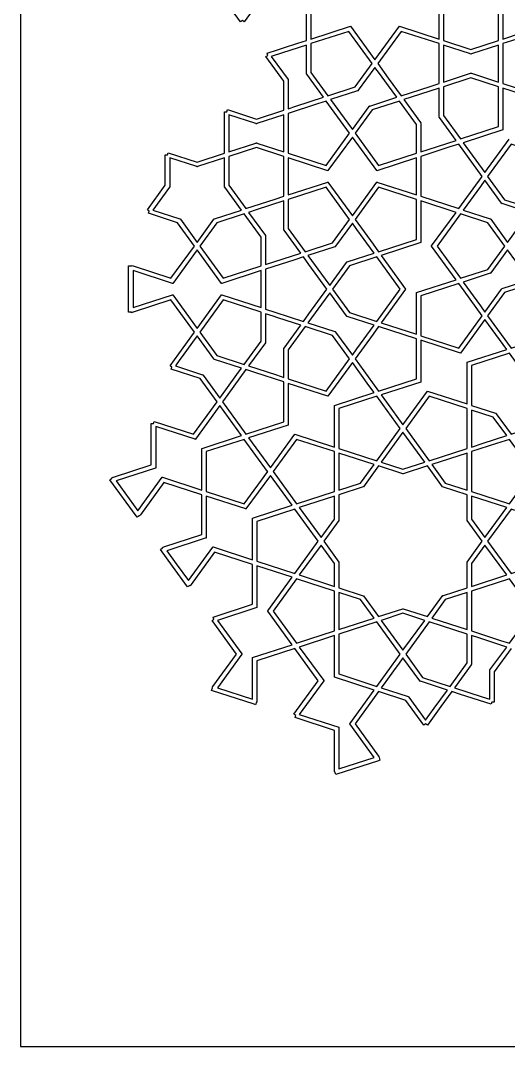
# Model space of a CAD drawing. Header units: millimetres. Extents: x -350 to 350, y -350 to 350.
# Drawn here: x -350 to -183.5, y -350 to 0 of the extents above; entities that cross this region are included whole.
import ezdxf

# ---------------------------------------------------------------- set-up
doc = ezdxf.new("R2010")
doc.units = ezdxf.units.MM
for name, color, linetype, true_color in [('canvas_boundary', 7, 'Continuous', 0x505050), ('strapwork_inner', 7, 'Continuous', 0xff8000), ('strapwork_outer', 7, 'Continuous', 0xff0000)]:
    doc.layers.add(name, color=color, linetype=linetype, true_color=true_color)

msp = doc.modelspace()

# ---------------------------------------------------------------- linework, layer by layer
at = {"layer": 'canvas_boundary'}
msp.add_lwpolyline([(-350, -350), (350, -350), (350, 350), (-350, 350)], close=True, dxfattribs=at)
at = {"layer": 'strapwork_inner', "true_color": 0xff8000}
for points in [[(-185.49, 3.53), (-185.42, 3.43), (-185.49, 3.38), (-185.49, -6.31), (-179.08, -4.23), (-173.48, -2.41), (-179.17, 5.43), (-179.26, 5.43), (-179.26, 5.55), (-179.34, 5.65), (-179.26, 5.7), (-179.26, 15.4), (-181.8, 14.57), (-191.28, 11.49), (-185.58, 3.65), (-185.49, 3.65)], [(-186.99, -6.8), (-186.99, 3.04), (-192.78, 11.01), (-197.2, 9.57), (-205.71, 6.8), (-205.71, -6.8), (-196.35, -9.84)], [(-230, -14.69), (-238, -3.69), (-250.94, -7.89), (-250.94, -17.74), (-245.15, -25.7), (-235.79, -22.66)], [(-210.21, -22.47), (-207.21, -21.5), (-207.21, -18.35), (-207.21, -11.04), (-207.21, -7.89), (-220.15, -3.69), (-228.15, -14.69), (-224.54, -19.66), (-220.15, -25.7)], [(-172.55, -3.69), (-175.55, -4.66), (-178.86, -5.74), (-182.49, -6.92), (-185.49, -7.89), (-185.49, -11.04), (-185.49, -21.5), (-172.55, -25.7), (-164.55, -14.69)], [(-258.59, -20.35), (-258.67, -20.4), (-258.67, -30.09), (-256.13, -29.27), (-246.65, -26.19), (-252.35, -18.35), (-252.44, -18.35), (-252.44, -18.22), (-252.51, -18.12), (-252.44, -18.07), (-252.44, -8.38), (-260.64, -11.04), (-264.45, -12.28), (-258.75, -20.12), (-258.67, -20.12), (-258.67, -20.25)], [(-196.23, -11.46), (-196.35, -11.42), (-196.47, -11.46), (-196.5, -11.37), (-205.71, -8.38), (-205.71, -11.04), (-205.71, -18.35), (-205.71, -21.01), (-196.5, -18.01), (-196.47, -17.93), (-196.35, -17.97), (-196.23, -17.93), (-196.21, -18.01), (-186.99, -21.01), (-186.99, -18.35), (-186.99, -8.38), (-196.21, -11.37)], [(-231.13, -29.27), (-231.02, -29.23), (-230.94, -29.13), (-230.87, -29.18), (-221.65, -26.19), (-223.22, -24.03), (-225.75, -20.55), (-227.51, -18.12), (-229.08, -15.97), (-234.77, -23.81), (-234.75, -23.9), (-234.86, -23.93), (-234.94, -24.03), (-235.01, -23.98), (-244.23, -26.98), (-238.37, -35.04), (-236.8, -37.19), (-231.11, -29.35)], [(-205.71, -32.43), (-199.93, -40.39), (-199.93, -40.4), (-186.99, -36.19), (-186.99, -22.59), (-196.35, -19.54), (-205.71, -22.59)], [(-213.37, -35.04), (-213.44, -35.09), (-213.44, -44.79), (-210.91, -43.96), (-201.43, -40.88), (-207.12, -33.04), (-207.21, -33.04), (-207.21, -32.92), (-207.29, -32.82), (-207.21, -32.77), (-207.21, -23.07), (-216.69, -26.15), (-219.23, -26.98), (-213.53, -34.82), (-213.44, -34.82), (-213.44, -34.94)], [(-237.73, -38.47), (-243.87, -30.01), (-245.73, -27.46), (-248.72, -28.44), (-258.67, -31.67), (-258.67, -42.12), (-258.67, -45.26), (-258.67, -45.27), (-245.73, -49.48)], [(-227.88, -49.48), (-214.94, -45.27), (-214.94, -45.26), (-214.94, -35.43), (-220.73, -27.46), (-230.09, -30.51), (-235.88, -38.47)], [(-260.17, -32.16), (-269.38, -35.15), (-269.41, -35.24), (-269.53, -35.2), (-269.64, -35.24), (-269.67, -35.15), (-278.89, -32.16), (-278.89, -34.82), (-278.89, -42.12), (-278.89, -44.79), (-269.67, -41.79), (-269.64, -41.71), (-269.53, -41.74), (-269.41, -41.71), (-269.38, -41.79), (-260.17, -44.79), (-260.17, -34.82)], [(-228.46, -51.24), (-228.47, -51.21), (-236.8, -39.75), (-245.13, -51.21), (-245.14, -51.24), (-245.15, -51.24), (-245.16, -51.25), (-245.19, -51.23), (-258.67, -46.85), (-258.67, -59.48), (-245.19, -55.1), (-245.16, -55.08), (-245.15, -55.09), (-245.14, -55.09), (-245.13, -55.12), (-236.8, -66.58), (-228.47, -55.12), (-228.46, -55.09), (-228.45, -55.09), (-228.45, -55.08), (-228.42, -55.1), (-214.94, -59.48), (-214.94, -46.85), (-228.42, -51.23), (-228.45, -51.25), (-228.45, -51.24)], [(-273.1, -64.17), (-263.16, -60.94), (-260.17, -59.97), (-260.17, -46.36), (-269.53, -43.32), (-278.89, -46.36), (-278.89, -56.21)], [(-198.65, -61.62), (-192.5, -53.17), (-200.5, -42.16), (-203.5, -43.13), (-213.44, -46.36), (-213.44, -59.97), (-200.5, -64.17)], [(-169.71, -46.36), (-182.65, -42.16), (-190.65, -53.17), (-184.86, -61.13), (-175.5, -64.17), (-169.71, -56.21)], [(-283.97, -67.7), (-283.89, -67.6), (-283.82, -67.65), (-274.6, -64.66), (-280.3, -56.82), (-280.39, -56.82), (-280.39, -56.69), (-280.46, -56.6), (-280.39, -56.54), (-280.39, -46.85), (-289.61, -49.85), (-289.64, -49.93), (-289.75, -49.89), (-289.87, -49.93), (-289.9, -49.85), (-299.12, -46.85), (-299.12, -56.54), (-299.04, -56.6), (-299.12, -56.69), (-299.12, -56.82), (-299.21, -56.82), (-304.9, -64.66), (-295.68, -67.65), (-295.61, -67.6), (-295.54, -67.7), (-295.42, -67.74), (-295.45, -67.82), (-289.75, -75.67), (-284.06, -67.82), (-284.08, -67.74)], [(-193.14, -56.6), (-199, -64.66), (-189.78, -67.65), (-189.71, -67.6), (-189.64, -67.7), (-189.52, -67.74), (-189.55, -67.82), (-183.85, -75.67), (-182.29, -73.51), (-176.43, -65.45), (-185.65, -62.45), (-185.72, -62.51), (-185.79, -62.41), (-185.91, -62.37), (-185.88, -62.28), (-191.58, -54.44)], [(-237.73, -67.86), (-245.73, -56.85), (-258.67, -61.06), (-258.67, -61.07), (-258.67, -70.9), (-252.88, -78.87), (-243.52, -75.82)], [(-229.73, -76.32), (-227.88, -78.87), (-214.94, -74.66), (-214.94, -61.07), (-214.94, -61.06), (-214.95, -61.05), (-227.88, -56.85), (-235.88, -67.86)], [(-260.17, -61.54), (-269.64, -64.63), (-272.18, -65.45), (-266.48, -73.29), (-266.39, -73.29), (-266.39, -73.41), (-266.32, -73.51), (-266.39, -73.56), (-266.39, -83.26), (-260.43, -81.32), (-254.38, -79.35), (-260.08, -71.51), (-260.17, -71.51), (-260.17, -71.39), (-260.24, -71.29), (-260.17, -71.24)], [(-213.47, -75.76), (-226.95, -80.14), (-218.62, -91.61), (-218.59, -91.63), (-218.6, -91.64), (-218.59, -91.64), (-218.62, -91.66), (-226.95, -103.13), (-214.94, -107.03), (-214.94, -92.86), (-214.95, -92.83), (-214.94, -92.83), (-214.94, -92.82), (-214.91, -92.82), (-201.43, -88.44), (-209.76, -76.97), (-209.78, -76.95), (-209.78, -76.94), (-209.78, -76.93), (-209.76, -76.91), (-201.43, -65.45), (-213.44, -61.54), (-213.44, -75.72), (-213.43, -75.75), (-213.44, -75.75), (-213.44, -75.76)], [(-288.83, -76.94), (-280.83, -87.95), (-267.89, -83.74), (-267.89, -83.73), (-267.89, -73.9), (-273.68, -65.94), (-283.04, -68.98)], [(-184.78, -76.94), (-190.57, -68.98), (-199.93, -65.94), (-207.92, -76.94), (-199.93, -87.95), (-190.57, -84.91)], [(-238.86, -82.43), (-238.74, -82.4), (-238.67, -82.3), (-238.6, -82.35), (-229.38, -79.35), (-235.24, -71.29), (-236.8, -69.14), (-242.5, -76.98), (-242.47, -77.06), (-242.59, -77.1), (-242.66, -77.2), (-242.73, -77.15), (-251.95, -80.14), (-246.09, -88.21), (-244.53, -90.36), (-238.83, -82.52)], [(-281.4, -93.56), (-281.4, -93.55), (-281.37, -93.57), (-267.89, -97.95), (-267.89, -85.32), (-281.37, -89.7), (-281.4, -89.72), (-281.4, -89.71), (-281.41, -89.71), (-281.42, -89.68), (-289.75, -78.22), (-298.08, -89.68), (-298.09, -89.71), (-298.1, -89.71), (-298.11, -89.72), (-298.14, -89.7), (-311.62, -85.32), (-311.62, -97.95), (-298.14, -93.57), (-298.11, -93.55), (-298.1, -93.56), (-298.09, -93.56), (-298.08, -93.59), (-289.75, -105.06), (-281.42, -93.59), (-281.41, -93.56)], [(-185.88, -91.6), (-185.91, -91.52), (-185.79, -91.48), (-185.72, -91.38), (-185.65, -91.43), (-176.43, -88.44), (-178.21, -85.98), (-183.85, -78.22), (-189.55, -86.06), (-189.52, -86.14), (-189.64, -86.18), (-189.71, -86.28), (-189.78, -86.23), (-199, -89.22), (-193.14, -97.29), (-193.14, -97.29), (-191.58, -99.44)], [(-253.45, -102.64), (-251.6, -100.09), (-245.45, -91.64), (-251.6, -83.18), (-253.45, -80.63), (-256.45, -81.6), (-266.39, -84.83), (-266.39, -98.44), (-263.28, -99.45)], [(-228.46, -102.64), (-228.45, -102.64), (-220.45, -91.64), (-228.45, -80.63), (-237.81, -83.67), (-243.6, -91.64), (-237.81, -99.6)], [(-192.51, -100.71), (-192.51, -100.71), (-198.65, -92.26), (-198.65, -92.26), (-200.5, -89.71), (-213.44, -93.92), (-213.44, -107.52), (-200.5, -111.72), (-192.5, -100.72)], [(-169.72, -107.52), (-169.72, -97.68), (-175.5, -89.71), (-184.86, -92.75), (-190.65, -100.72), (-182.65, -111.72), (-178.23, -110.29)], [(-229.38, -103.92), (-238.6, -100.92), (-238.67, -100.98), (-238.74, -100.88), (-238.86, -100.84), (-238.83, -100.75), (-244.53, -92.91), (-246.09, -95.07), (-251.95, -103.13), (-242.73, -106.13), (-242.66, -106.07), (-242.59, -106.17), (-242.47, -106.21), (-242.5, -106.3), (-236.8, -114.14), (-235.24, -111.98)], [(-267.89, -99.53), (-280.83, -95.32), (-288.83, -106.33), (-283.04, -114.3), (-273.68, -117.34), (-267.89, -109.37)], [(-266.39, -109.71), (-266.32, -109.76), (-266.39, -109.86), (-266.39, -109.98), (-266.48, -109.98), (-272.18, -117.82), (-262.7, -120.91), (-260.17, -121.73), (-260.17, -112.04), (-260.24, -111.98), (-260.17, -111.88), (-260.17, -111.76), (-260.08, -111.76), (-254.38, -103.92), (-256.91, -103.1), (-262.19, -101.38), (-263.86, -100.84), (-266.39, -100.02)], [(-252.88, -104.41), (-258.67, -112.37), (-258.67, -122.22), (-245.73, -126.42), (-237.73, -115.41), (-243.52, -107.45)], [(-214.94, -122.22), (-214.94, -108.61), (-227.88, -104.41), (-229.73, -106.95), (-235.88, -115.41), (-229.95, -123.57), (-227.88, -126.42)], [(-225.17, -130.15), (-219.53, -137.91), (-211.2, -126.45), (-211.19, -126.42), (-211.18, -126.42), (-211.17, -126.41), (-211.15, -126.43), (-197.67, -130.81), (-197.67, -116.64), (-197.68, -116.6), (-197.67, -116.6), (-197.67, -116.59), (-197.63, -116.59), (-184.15, -112.21), (-191.58, -101.99), (-199.91, -113.46), (-199.92, -113.49), (-199.93, -113.49), (-199.93, -113.5), (-199.96, -113.48), (-213.44, -109.1), (-213.44, -123.27), (-213.43, -123.3), (-213.44, -123.31), (-213.44, -123.32), (-213.47, -123.32), (-226.95, -127.7)], [(-276.17, -120.77), (-274.6, -118.61), (-283.82, -115.62), (-283.89, -115.67), (-283.97, -115.57), (-284.08, -115.53), (-284.06, -115.45), (-289.75, -107.61), (-291.32, -109.76), (-294.87, -114.65), (-295.61, -115.67), (-297.18, -117.82), (-287.96, -120.82), (-287.89, -120.77), (-287.81, -120.87), (-287.7, -120.91), (-287.72, -120.99), (-282.03, -128.83)], [(-187.92, -133.87), (-187.82, -134.01), (-187.65, -134.06), (-187.69, -134.18), (-182.66, -141.1), (-182.65, -141.11), (-169.72, -136.91), (-169.72, -123.3), (-177.86, -120.66), (-177.96, -120.73), (-178.07, -120.59), (-178.23, -120.54), (-178.19, -120.42), (-183.23, -113.49), (-196.17, -117.69), (-196.17, -131.3), (-188.02, -133.94)], [(-258.7, -138.01), (-272.18, -142.39), (-264.75, -152.61), (-256.42, -141.14), (-256.41, -141.11), (-256.4, -141.11), (-256.4, -141.1), (-256.37, -141.12), (-242.89, -145.5), (-242.89, -131.33), (-242.9, -131.3), (-242.89, -131.3), (-242.89, -131.29), (-242.86, -131.29), (-229.38, -126.91), (-231.16, -124.46), (-236.8, -116.69), (-245.13, -128.16), (-245.14, -128.19), (-245.15, -128.18), (-245.16, -128.19), (-245.19, -128.17), (-258.67, -123.79), (-258.67, -137.97), (-258.66, -138), (-258.67, -138), (-258.67, -138.01)], [(-260.17, -123.31), (-270.11, -120.07), (-273.1, -119.1), (-279.25, -127.56), (-281.1, -130.11), (-273.1, -141.11), (-260.17, -136.91)], [(-228.45, -128.18), (-241.39, -132.39), (-241.39, -145.99), (-228.45, -150.2), (-220.46, -139.19), (-226.39, -131.03)], [(-210.61, -150.2), (-197.67, -145.99), (-197.67, -141.34), (-197.67, -137.04), (-197.67, -132.39), (-210.61, -128.18), (-218.6, -139.19)], [(-288.12, -146.03), (-288.13, -145.99), (-288.12, -145.99), (-288.12, -145.98), (-288.08, -145.98), (-274.6, -141.6), (-282.03, -131.38), (-290.36, -142.85), (-290.37, -142.88), (-290.38, -142.88), (-290.38, -142.89), (-290.41, -142.87), (-303.89, -138.49), (-303.89, -152.66), (-303.88, -152.69), (-303.89, -152.69), (-303.89, -152.7), (-303.92, -152.7), (-317.4, -157.08), (-309.98, -167.3), (-301.65, -155.83), (-301.64, -155.8), (-301.63, -155.81), (-301.62, -155.8), (-301.6, -155.82), (-288.12, -160.2)], [(-184.15, -141.6), (-188.74, -135.29), (-196.17, -132.87), (-196.17, -137.04), (-196.17, -141.34), (-196.17, -145.5), (-192.21, -144.22)], [(-273.68, -164.89), (-265.68, -153.88), (-265.69, -153.87), (-265.69, -153.87), (-273.68, -142.88), (-286.62, -147.08), (-286.62, -160.69)], [(-242.89, -160.69), (-242.89, -147.08), (-255.83, -142.88), (-263.83, -153.88), (-263.82, -153.89), (-263.82, -153.89), (-255.83, -164.89)], [(-219.53, -153.09), (-212.11, -150.68), (-219.53, -140.46), (-226.95, -150.68)], [(-183.23, -164.89), (-181.38, -162.34), (-175.23, -153.88), (-183.23, -142.88), (-187.65, -144.31), (-196.17, -147.08), (-196.17, -160.69)], [(-241.39, -147.57), (-241.39, -160.2), (-233.97, -157.79), (-229.38, -151.47)], [(-209.68, -151.47), (-205.09, -157.79), (-197.67, -160.2), (-197.67, -147.57)], [(-233.03, -196.27), (-227.88, -203.36), (-219.55, -200.65), (-219.53, -200.71), (-219.51, -200.65), (-211.18, -203.36), (-206.03, -196.27), (-205.98, -196.31), (-206, -196.25), (-197.67, -193.54), (-197.67, -184.78), (-197.6, -184.78), (-197.65, -184.75), (-192.51, -177.66), (-197.65, -170.57), (-197.6, -170.54), (-197.67, -170.54), (-197.67, -161.78), (-206, -159.07), (-205.98, -159.01), (-206.03, -159.05), (-211.18, -151.96), (-219.51, -154.67), (-219.53, -154.61), (-219.55, -154.67), (-227.88, -151.96), (-233.03, -159.05), (-233.08, -159.01), (-233.06, -159.07), (-241.39, -161.78), (-241.39, -170.54), (-241.45, -170.54), (-241.4, -170.57), (-246.55, -177.66), (-241.4, -184.75), (-241.45, -184.78), (-241.39, -184.78), (-241.39, -193.54), (-233.06, -196.25), (-233.08, -196.31)], [(-286.62, -176.47), (-286.62, -176.48), (-286.65, -176.48), (-300.13, -180.86), (-296.9, -185.3), (-292.71, -191.08), (-284.37, -179.61), (-284.36, -179.58), (-284.35, -179.58), (-284.35, -179.58), (-284.32, -179.59), (-270.84, -183.97), (-270.84, -169.8), (-270.85, -169.77), (-270.84, -169.77), (-270.84, -169.76), (-270.81, -169.76), (-257.33, -165.38), (-264.75, -155.16), (-273.09, -166.63), (-273.09, -166.66), (-273.1, -166.65), (-273.11, -166.66), (-273.13, -166.64), (-286.62, -162.26), (-286.62, -176.44), (-286.61, -176.47)], [(-242.89, -170.07), (-242.89, -162.26), (-254.9, -166.17), (-247.48, -176.38)], [(-196.17, -170.07), (-191.58, -176.38), (-184.15, -166.17), (-196.17, -162.26)], [(-256.4, -166.65), (-269.34, -170.86), (-269.34, -184.46), (-256.4, -188.67), (-248.41, -177.66)], [(-167.51, -177.66), (-173.29, -169.7), (-182.65, -166.65), (-190.65, -177.66), (-182.65, -188.67), (-173.29, -185.62)], [(-242.89, -193.06), (-242.89, -185.25), (-247.48, -178.94), (-254.9, -189.15)], [(-196.17, -185.25), (-196.17, -193.06), (-184.15, -189.15), (-191.58, -178.94)], [(-270.84, -217.31), (-270.81, -217.31), (-257.33, -212.93), (-265.66, -201.46), (-265.69, -201.44), (-265.68, -201.44), (-265.69, -201.43), (-265.66, -201.41), (-257.33, -189.94), (-269.34, -186.04), (-269.34, -200.21), (-269.33, -200.24), (-269.34, -200.25), (-269.34, -200.26), (-269.37, -200.26), (-282.85, -204.64), (-274.52, -216.1), (-274.5, -216.12), (-274.5, -216.13), (-274.5, -216.14), (-274.52, -216.16), (-282.85, -227.62), (-270.84, -231.53), (-270.84, -217.35), (-270.85, -217.32), (-270.84, -217.32)], [(-255.82, -190.43), (-255.83, -190.43), (-263.83, -201.44), (-255.83, -212.44), (-242.89, -208.24), (-242.89, -194.63)], [(-183.23, -212.44), (-175.23, -201.44), (-177.08, -198.89), (-183.23, -190.43), (-196.17, -194.63), (-196.17, -208.24), (-186.22, -211.47)], [(-241.39, -207.75), (-229.38, -203.85), (-233.97, -197.53), (-241.39, -195.12)], [(-197.67, -195.12), (-205.09, -197.53), (-209.68, -203.85), (-197.67, -207.75)], [(-226.95, -204.64), (-219.53, -214.85), (-212.11, -204.64), (-219.53, -202.22)], [(-228.45, -205.12), (-241.38, -209.32), (-241.39, -209.33), (-241.39, -222.93), (-228.45, -227.14), (-223.43, -220.22), (-220.46, -216.13)], [(-210.61, -205.12), (-218.6, -216.13), (-212.82, -224.09), (-203.45, -227.14), (-197.67, -219.17), (-197.67, -209.33)], [(-242.89, -224.02), (-242.9, -224.02), (-242.89, -223.99), (-242.89, -209.82), (-254.9, -213.72), (-246.57, -225.18), (-246.55, -225.2), (-246.55, -225.21), (-246.55, -225.22), (-246.57, -225.24), (-254.9, -236.71), (-241.42, -241.09), (-241.39, -241.09), (-241.39, -241.1), (-241.38, -241.1), (-241.39, -241.13), (-241.39, -255.3), (-229.38, -251.4), (-237.71, -239.93), (-237.74, -239.92), (-237.73, -239.91), (-237.74, -239.9), (-237.71, -239.88), (-229.38, -228.41), (-242.86, -224.03), (-242.89, -224.03)], [(-184.15, -213.72), (-193.63, -210.64), (-196.17, -209.82), (-196.17, -219.51), (-196.09, -219.56), (-196.17, -219.66), (-196.17, -219.78), (-196.26, -219.78), (-201.95, -227.62), (-192.47, -230.7), (-189.94, -231.53), (-189.94, -221.84), (-190.01, -221.78), (-189.94, -221.68), (-189.94, -221.56), (-189.85, -221.56)], [(-219.53, -217.41), (-221.09, -219.56), (-222.21, -221.1), (-225.39, -225.47), (-226.95, -227.62), (-217.73, -230.62), (-217.66, -230.57), (-217.59, -230.67), (-217.47, -230.7), (-217.5, -230.79), (-211.8, -238.63), (-208.89, -234.62), (-204.38, -228.41), (-213.6, -225.42), (-213.67, -225.47), (-213.74, -225.37), (-213.86, -225.33), (-213.83, -225.25)]]:
    msp.add_lwpolyline(points, close=True, dxfattribs=at)
for points in [[(-250.94, 6.32), (-250.94, -6.31), (-237.46, -1.93), (-237.43, -1.92), (-237.43, -1.92), (-237.42, -1.92), (-237.41, -1.95), (-229.08, -13.42), (-220.75, -1.95), (-220.74, -1.92), (-220.73, -1.92), (-220.72, -1.92), (-220.69, -1.93), (-207.21, -6.31), (-207.21, 6.32)], [(-172.01, -27.45), (-185.49, -23.07), (-185.49, -37.25), (-185.48, -37.28), (-185.49, -37.28), (-185.49, -37.29), (-185.52, -37.29), (-199, -41.67), (-191.58, -51.89), (-183.25, -40.42)]]:
    msp.add_lwpolyline(points, dxfattribs=at)
at = {"layer": 'strapwork_outer', "true_color": 0xff0000}
for points in [[(-265.38, 11.01), (-273.7, -0.44), (-274.3, 0), (-274.91, -0.44), (-283.23, 11.01)], [(-182.66, -214.21), (-188.44, -222.17), (-188.44, -232.56), (-189.19, -232.56), (-189.42, -233.27), (-199.88, -229.87), (-202.88, -228.9), (-206.63, -234.07), (-211.2, -240.35), (-211.8, -239.91), (-212.41, -240.35), (-218.52, -231.94), (-227.88, -228.9), (-235.88, -239.91), (-227.88, -250.91), (-227.87, -250.91), (-227.86, -250.94), (-227.56, -251.35), (-227.69, -251.45), (-227.41, -252.34), (-227.93, -252.51), (-242.44, -257.22), (-242.73, -256.34), (-242.89, -256.34), (-242.89, -255.83), (-242.9, -255.79), (-242.89, -255.79), (-242.89, -242.19), (-256.35, -237.81), (-256.12, -237.1), (-256.72, -236.66), (-248.41, -225.21), (-256.4, -214.21), (-256.41, -214.21), (-269.34, -218.41), (-269.34, -232.01), (-269.33, -232.02), (-269.34, -232.05), (-269.34, -232.56), (-269.51, -232.56), (-269.8, -233.44), (-270.32, -233.27), (-284.83, -228.56), (-284.54, -227.68), (-284.67, -227.58), (-284.37, -227.16), (-284.36, -227.13), (-284.35, -227.14), (-276.36, -216.13), (-284.67, -204.68), (-284.07, -204.24), (-284.3, -203.53), (-270.84, -199.16), (-270.84, -185.55), (-283.78, -181.35), (-291.78, -192.35), (-291.77, -192.36), (-291.8, -192.38), (-292.1, -192.8), (-292.23, -192.7), (-292.99, -193.24), (-298.12, -186.18), (-302.28, -180.46), (-301.52, -179.91), (-301.57, -179.75), (-301.09, -179.59), (-301.06, -179.58), (-301.06, -179.58), (-288.12, -175.38), (-288.12, -161.78), (-301.06, -157.57), (-309.05, -168.58), (-309.05, -168.59), (-309.07, -168.61), (-309.37, -169.02), (-309.51, -168.92), (-310.26, -169.47), (-310.59, -169.02), (-310.59, -169.02), (-319.55, -156.68), (-318.8, -156.13), (-318.85, -155.98), (-318.36, -155.82), (-318.34, -155.8), (-318.33, -155.81), (-305.39, -151.6), (-305.39, -137.45), (-304.64, -137.45), (-304.41, -136.74), (-290.95, -141.11), (-282.95, -130.11), (-282.96, -130.1), (-288.74, -122.14), (-298.62, -118.93), (-298.39, -118.22), (-299, -117.78), (-296.02, -113.68), (-290.68, -106.33), (-298.68, -95.32), (-311.62, -99.53), (-311.62, -99.54), (-311.65, -99.54), (-312.13, -99.7), (-312.19, -99.54), (-313.12, -99.54), (-313.12, -98.98), (-313.12, -83.73), (-312.19, -83.73), (-312.13, -83.58), (-311.65, -83.73), (-311.62, -83.73), (-311.62, -83.74), (-298.68, -87.95), (-290.68, -76.94), (-296.47, -68.98), (-306.35, -65.77), (-306.12, -65.05), (-306.72, -64.61), (-300.62, -56.21), (-300.62, -45.82), (-299.87, -45.82), (-299.63, -45.1), (-289.75, -48.32), (-280.39, -45.27), (-280.39, -42.12), (-280.39, -34.82), (-280.39, -31.12), (-279.64, -31.12), (-279.41, -30.41), (-269.53, -33.62), (-260.17, -30.58), (-260.17, -20.73), (-266.27, -12.33), (-265.67, -11.89), (-265.9, -11.17), (-262.38, -10.03), (-260.3, -9.36), (-255.44, -7.78), (-252.44, -6.8), (-252.44, 6.8)]]:
    msp.add_lwpolyline(points, dxfattribs=at)

doc.saveas('drawing.dxf')
